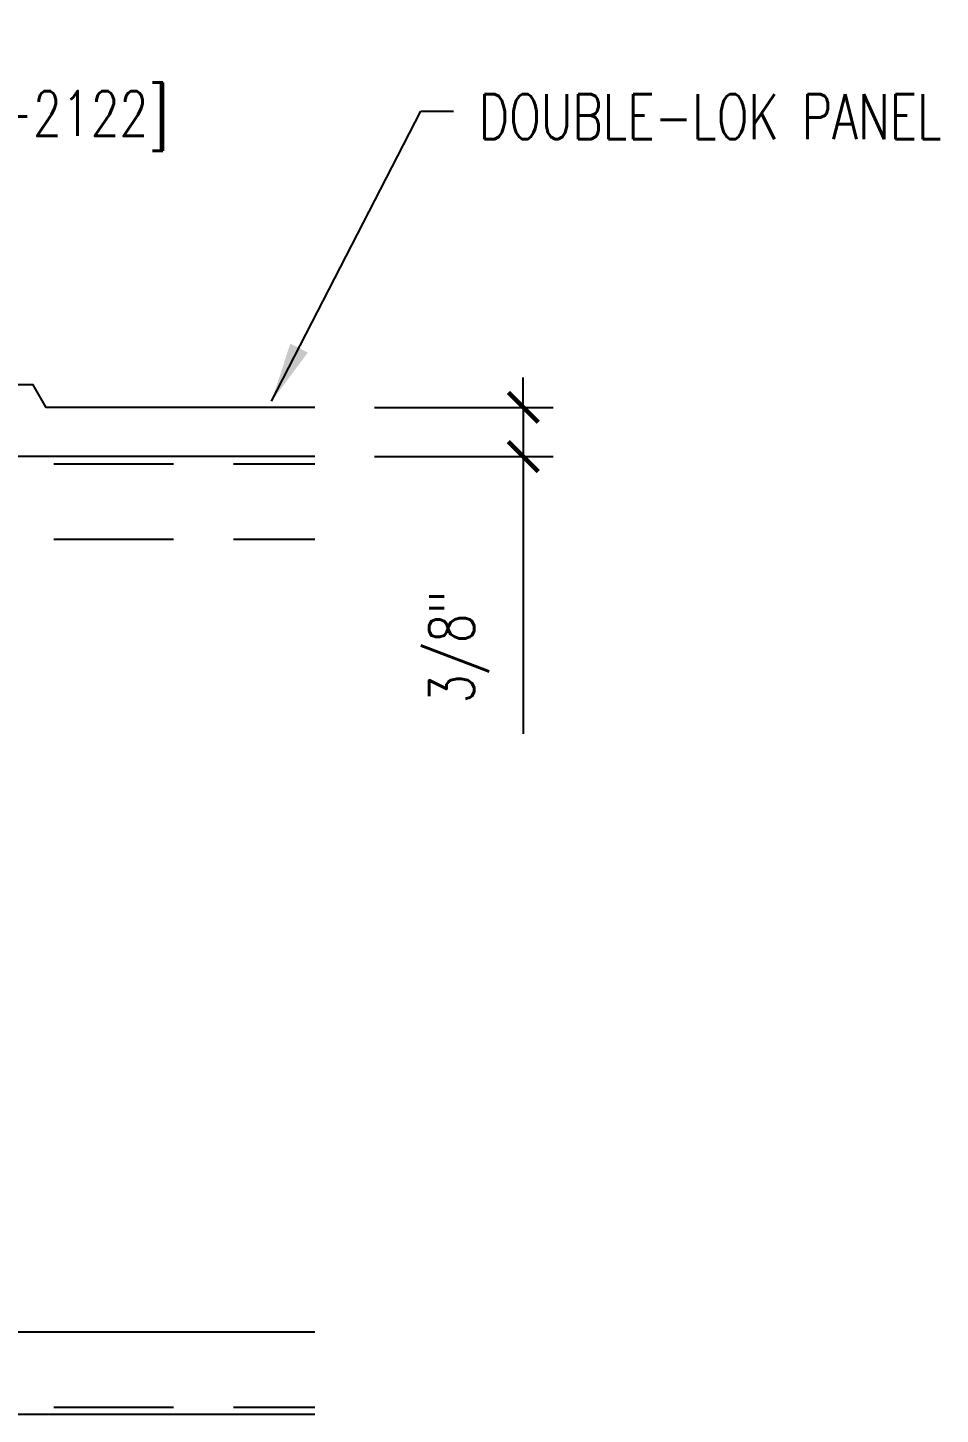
# Model space of a CAD drawing. Extents: x 5.1 to 39.6, y 6.1 to 34.5.
# Drawn here: x 31.96 to 39.59, y 13.34 to 24.92 of the extents above; entities that cross this region are included whole.
import ezdxf

# ---------------------------------------------------------------- set-up
doc = ezdxf.new("R2010")
doc.units = 0
doc.header["$LTSCALE"] = 4
doc.header["$MEASUREMENT"] = 0
doc.linetypes.add('HIDDEN', pattern=[0.375, 0.25, -0.125])
doc.layers.get('0').update_dxf_attribs({"linetype": 'CONTINUOUS'})
doc.layers.get('DEFPOINTS').update_dxf_attribs({"linetype": 'CONTINUOUS'})
for name, color, linetype in [('DIM', 2, 'CONTINUOUS'), ('PANEL', 11, 'CONTINUOUS'), ('STLA', 10, 'CONTINUOUS'), ('TEXT', 2, 'CONTINUOUS'), ('TRIM', 6, 'CONTINUOUS')]:
    doc.layers.add(name, color=color, linetype=linetype)
doc.styles.add('TEXT1', font='ROMANS.shx', dxfattribs={"width": 0.75, "height": 0.375})
doc.dimstyles.new('DETAIL', dxfattribs={"dimscale": 4, "dimtxt": 0.09375, "dimasz": 0.0625, "dimexe": 0.0625, "dimexo": 0.125, "dimgap": 0.0625, "dimtad": 1, "dimdec": 4, "dimzin": 3, "dimdsep": 46, "dimlunit": 4, "dimtxsty": 'TEXT1', "dimblk": 'ARCHTICK', "dimcen": 0.0625, "dimclrd": 7, "dimclre": 7, "dimclrt": 2, "dimadec": 0, "dimazin": 0, "dimtfac": 0.59375, "dimtdec": 4, "dimtmove": 0, "dimatfit": 3, "dimldrblk": 'ARCHTICK', "dimfxl": 0, "dimtolj": 1, "dimtzin": 3, "dimarcsym": 0})
doc.dimstyles.new('DETAIL$7', dxfattribs={"dimscale": 4, "dimtxt": 0.09375, "dimasz": 0.125, "dimexe": 0.0625, "dimexo": 0.125, "dimgap": 0.0625, "dimtad": 1, "dimdec": 4, "dimzin": 3, "dimdsep": 46, "dimlunit": 4, "dimtxsty": 'TEXT1', "dimblk": 'ARCHTICK', "dimcen": 0.0625, "dimclrd": 7, "dimclre": 7, "dimclrt": 2, "dimadec": 0, "dimazin": 0, "dimtfac": 0.59375, "dimtdec": 4, "dimtmove": 2, "dimatfit": 3, "dimfxl": 0, "dimfrac": 2, "dimtolj": 1, "dimtzin": 3, "dimarcsym": 0})

# ---------------------------------------------------------------- blocks, each defined once
blk = doc.blocks.new('_ArchTick')
at = {"color": 0, "linetype": 'ByBlock', "const_width": 0.15}
blk.add_lwpolyline([(-0.5, -0.5), (0.5, 0.5)], dxfattribs=at)
blk = doc.blocks.new('*D16')
at = {"layer": 'DEFPOINTS', "color": 0}
for p in [(34.359, 21.75), (34.359, 21.339), (36.102, 21.339)]:
    blk.add_point(p, dxfattribs=at)
at = {"layer": 'DIM', "color": 7, "lineweight": -2}
for p, q in [((36.102, 21.75), (36.102, 22)), ((34.859, 21.75), (36.352, 21.75)), ((36.102, 21.75), (36.102, 21.339)), ((34.859, 21.339), (36.352, 21.339)), ((36.102, 21.339), (36.102, 19.022))]:
    blk.add_line(p, q, dxfattribs=at)
at = {"layer": 'DIM', "color": 7, "lineweight": -2, "xscale": 0.25, "yscale": 0.25, "zscale": 0.25}
for p, rotation in [((36.102, 21.75), 270), ((36.102, 21.339), 90)]:
    blk.add_blockref('_ArchTick', p, dxfattribs=dict(at, rotation=rotation))
at = {"layer": 'DIM', "color": 2, "insert": (35.566, 19.748), "char_height": 0.375, "attachment_point": 5, "rotation": 90, "style": 'TEXT1'}
blk.add_mtext('\\A1;3/8"', dxfattribs=at)

msp = doc.modelspace()

# ---------------------------------------------------------------- linework, layer by layer
at = {"layer": 'PANEL'}
msp.add_lwpolyline([(34.35873, 21.74996), (32.11372, 21.74996), (32.00547, 21.93746), (30.59697, 21.93747), (30.48872, 21.74996), (25.14272, 21.74996, -0.13162295), (25.07423, 21.76831), (24.28723, 22.22267, -0.16769594), (24.22876, 22.29002), (23.67353, 23.66426, 0.30574011), (23.54648, 23.74996), (22.92322, 23.74986, -0.41481572), (22.8488, 23.82441), (22.85027, 24.88394, -0.75430413), (22.96584, 24.87104), (22.98378, 24.37511, -0.83769459), (22.89823, 24.35842), (22.88494, 24.43383)], format="xyb", dxfattribs=at)
at = {"layer": 'STLA', "color": 251, "linetype": 'HIDDEN'}
for p, q in [((17.17915, 21.27928), (34.35873, 21.27928)), ((17.17915, 20.64964), (34.35873, 20.64964)), ((17.17915, 13.39888), (34.35873, 13.39888))]:
    msp.add_line(p, q, dxfattribs=at)
at = {"layer": 'STLA'}
msp.add_line((17.17915, 14.02852), (34.35873, 14.02852), dxfattribs=at)
for points in [[(34.35873, 21.33908), (17.17915, 21.33908), (17.17915, 13.33908)], [(17.17915, 13.33908), (34.35873, 13.33908)]]:
    msp.add_lwpolyline(points, dxfattribs=at)

# ---------------------------------------------------------------- texts
at = {"layer": 'TEXT', "style": 'TEXT1', "width": 0.75}
for s, p in [('LOW SLIDING CLIP [HW-2122]', (27.41107, 24.01783)), ('DOUBLE-LOK PANEL', (35.72965, 23.99164))]:
    msp.add_text(s, height=0.375, dxfattribs=at).set_placement(p)

# ---------------------------------------------------------------- dimensions: what is measured, and where the dimension line sits
at = {"layer": 'DIM'}
dim = msp.add_linear_dim(base=(36.10195, 21.33908), p1=(34.35873, 21.74996), p2=(34.35873, 21.33908), angle=270, text='3/8"', dimstyle='DETAIL', dxfattribs=at)
dim.commit()
dim.dimension.update_dxf_attribs({"geometry": '*D16', "text_midpoint": (36.10195, 19.74772), "dimtype": 160})

# ---------------------------------------------------------------- leaders
at = {"layer": 'TRIM'}
msp.add_leader([(33.99886, 21.80104), (35.24509, 24.22383), (35.51924, 24.22383)], dimstyle='DETAIL$7', dxfattribs=at)

doc.saveas('drawing.dxf')
